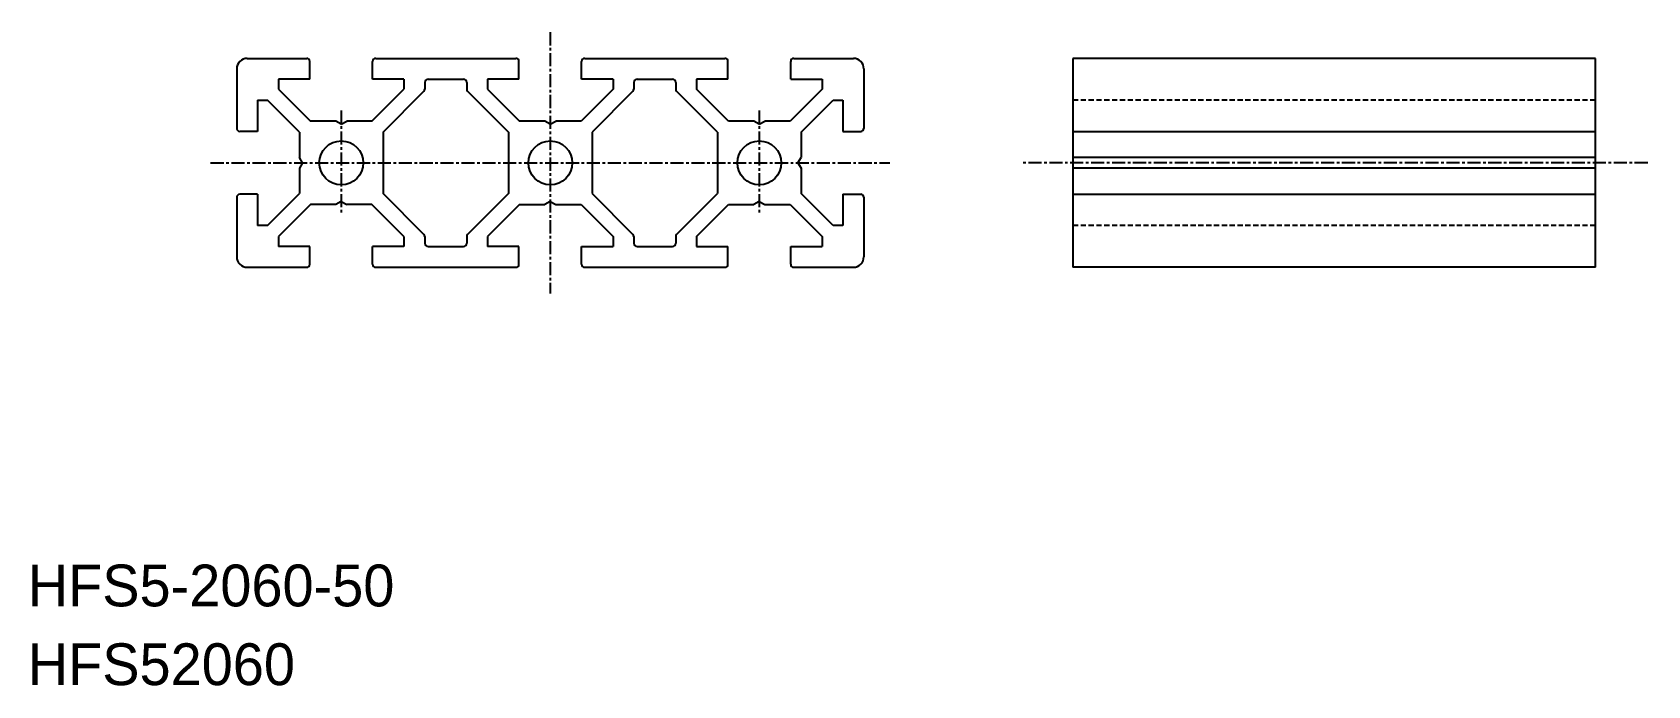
# Model space of a CAD drawing. Extents: x 0 to 155, y 0 to 63.
import ezdxf

# ---------------------------------------------------------------- set-up
doc = ezdxf.new("R2010")
doc.units = 0
doc.linetypes.add('CENTER', pattern=[2, 1.25, -0.25, 0.25, -0.25])
doc.linetypes.add('DASHED', pattern=[0.75, 0.5, -0.25])
doc.layers.get('0').update_dxf_attribs({"linetype": 'CONTINUOUS'})
doc.layers.add('CENTER', color=1, linetype='CENTER')

msp = doc.modelspace()

# ---------------------------------------------------------------- linework, layer by layer
at = {"color": 7, "linetype": 'CONTINUOUS'}
for p, q in [((20, 59), (20, 53.3)), ((21, 60), (26.7, 60)), ((27, 58), (27, 59.7)), ((33, 58), (33, 59.7)), ((33.3, 60), (46.7, 60)), ((47, 58), (47, 59.7)), ((53, 58), (53, 59.7)), ((53.3, 60), (66.7, 60)), ((67, 58), (67, 59.7)), ((73, 58), (73, 59.7)), ((73.3, 60), (79, 60)), ((80, 59), (80, 53.3)), ((100, 60), (100, 40)), ((150, 60), (100, 60)), ((150, 40), (150, 60)), ((27, 58), (24, 58)), ((24, 58), (24, 57.06)), ((36, 58), (33, 58)), ((36, 58), (36, 57.06)), ((38, 57.7), (38, 57.06)), ((38.3, 58), (41.7, 58)), ((42, 57.7), (42, 57.06)), ((47, 58), (44, 58)), ((44, 58), (44, 57.06)), ((56, 58), (53, 58)), ((56, 58), (56, 57.06)), ((58, 57.7), (58, 57.06)), ((58.3, 58), (61.7, 58)), ((62, 57.7), (62, 57.06)), ((67, 58), (64, 58)), ((64, 58), (64, 57.06)), ((73, 58), (76, 58)), ((76, 58), (76, 57.06)), ((22, 56), (22, 53)), ((22, 56), (22.94, 56)), ((26, 52.94), (22.94, 56)), ((24, 57.06), (27.06, 54)), ((32.94, 54), (36, 57.06)), ((34, 52.94), (37.91, 56.85)), ((42.09, 56.85), (46, 52.94)), ((44, 57.06), (47.06, 54)), ((56, 57.06), (52.94, 54)), ((57.91, 56.85), (54, 52.94)), ((66, 52.94), (62.09, 56.85)), ((67.06, 54), (64, 57.06)), ((76, 57.06), (72.94, 54)), ((74, 52.94), (77.06, 56)), ((77.06, 56), (78, 56)), ((78, 56), (78, 53)), ((22, 53), (20.3, 53)), ((26, 52.94), (26, 50.52)), ((29.48, 54), (27.06, 54)), ((30, 53.7), (29.48, 54)), ((30, 53.7), (30.52, 54)), ((32.94, 54), (30.52, 54)), ((34, 52.94), (34, 47.06)), ((46, 52.94), (46, 47.06)), ((49.48, 54), (47.06, 54)), ((50, 53.7), (49.48, 54)), ((50, 53.7), (50.52, 54)), ((52.94, 54), (50.52, 54)), ((54, 52.94), (54, 47.06)), ((66, 52.94), (66, 47.06)), ((69.48, 54), (67.06, 54)), ((70, 53.7), (69.48, 54)), ((70, 53.7), (70.52, 54)), ((72.94, 54), (70.52, 54)), ((74, 52.94), (74, 50.52)), ((78, 53), (79.7, 53)), ((100, 53), (150, 53)), ((26.3, 50), (26, 50.52)), ((26.3, 50), (26, 49.48)), ((26, 49.48), (26, 47.06)), ((73.7, 50), (74, 50.52)), ((73.7, 50), (74, 49.48)), ((74, 49.48), (74, 47.06)), ((150, 50.52), (100, 50.52)), ((150, 49.48), (100, 49.48)), ((20, 46.7), (20, 41)), ((22, 47), (20.3, 47)), ((22, 47), (22, 44)), ((22.94, 44), (26, 47.06)), ((37.91, 43.15), (34, 47.06)), ((46, 47.06), (42.09, 43.15)), ((54, 47.06), (57.91, 43.15)), ((62.09, 43.15), (66, 47.06)), ((77.06, 44), (74, 47.06)), ((78, 47), (78, 44)), ((78, 47), (79.7, 47)), ((80, 46.7), (80, 41)), ((100, 47), (150, 47)), ((27.06, 46), (24, 42.94)), ((29.48, 46), (27.06, 46)), ((30, 46.3), (29.48, 46)), ((30, 46.3), (30.52, 46)), ((32.94, 46), (30.52, 46)), ((36, 42.94), (32.94, 46)), ((47.06, 46), (44, 42.94)), ((47.06, 46), (49.48, 46)), ((50, 46.3), (49.48, 46)), ((50, 46.3), (50.52, 46)), ((50.52, 46), (52.94, 46)), ((52.94, 46), (56, 42.94)), ((64, 42.94), (67.06, 46)), ((67.06, 46), (69.48, 46)), ((70, 46.3), (69.48, 46)), ((70, 46.3), (70.52, 46)), ((70.52, 46), (72.94, 46)), ((72.94, 46), (76, 42.94)), ((22.94, 44), (22, 44)), ((78, 44), (77.06, 44)), ((24, 42.94), (24, 42)), ((27, 42), (24, 42)), ((27, 40.3), (27, 42)), ((33, 40.3), (33, 42)), ((36, 42), (33, 42)), ((36, 42.94), (36, 42)), ((38, 42.94), (38, 42.3)), ((38.3, 42), (41.7, 42)), ((42, 42.94), (42, 42.3)), ((44, 42.94), (44, 42)), ((47, 42), (44, 42)), ((47, 40.3), (47, 42)), ((53, 40.3), (53, 42)), ((53, 42), (56, 42)), ((56, 42.94), (56, 42)), ((58, 42.94), (58, 42.3)), ((58.3, 42), (61.7, 42)), ((62, 42.94), (62, 42.3)), ((64, 42.94), (64, 42)), ((64, 42), (67, 42)), ((67, 40.3), (67, 42)), ((73, 40.3), (73, 42)), ((73, 42), (76, 42)), ((76, 42.94), (76, 42)), ((21, 40), (26.7, 40)), ((33.3, 40), (46.7, 40)), ((53.3, 40), (66.7, 40)), ((73.3, 40), (79, 40)), ((150, 40), (100, 40))]:
    msp.add_line(p, q, dxfattribs=at)
at = {"color": 3, "linetype": 'DASHED'}
for p, q in [((150, 56), (100, 56)), ((150, 44), (100, 44))]:
    msp.add_line(p, q, dxfattribs=at)
at = {"color": 7, "linetype": 'CONTINUOUS'}
for centre in [(30, 50), (50, 50), (70, 50)]:
    msp.add_circle(centre, 2.1, dxfattribs=at)
for centre, radius, start, end in [((21, 59), 1, 90, 180), ((26.7, 59.7), 0.3, 0, 90), ((33.3, 59.7), 0.3, 90, 180), ((46.7, 59.7), 0.3, 0, 90), ((53.3, 59.7), 0.3, 90, 180), ((66.7, 59.7), 0.3, 0, 90), ((73.3, 59.7), 0.3, 90, 180), ((79, 59), 1, 0, 90), ((38.3, 57.7), 0.3, 90, 180), ((41.7, 57.7), 0.3, 0, 90), ((58.3, 57.7), 0.3, 90, 180), ((61.7, 57.7), 0.3, 0, 90), ((37.7, 57.06), 0.3, 315, 0), ((42.3, 57.06), 0.3, 180, 225), ((57.7, 57.06), 0.3, 315, 0), ((62.3, 57.06), 0.3, 180, 225), ((20.3, 53.3), 0.3, 180, 270), ((79.7, 53.3), 0.3, 270, 0), ((20.3, 46.7), 0.3, 90, 180), ((79.7, 46.7), 0.3, 0, 90), ((37.7, 42.94), 0.3, 0, 45.0001), ((38.3, 42.3), 0.3, 180, 270), ((41.7, 42.3), 0.3, 270, 0), ((42.3, 42.94), 0.3, 135, 180), ((57.7, 42.94), 0.3, 0, 45), ((58.3, 42.3), 0.3, 180, 270), ((61.7, 42.3), 0.3, 270, 0), ((62.3, 42.94), 0.3, 135, 180), ((21, 41), 1, 180, 270), ((26.7, 40.3), 0.3, 270, 0), ((33.3, 40.3), 0.3, 180, 270), ((46.7, 40.3), 0.3, 270, 0), ((53.3, 40.3), 0.3, 180, 270), ((66.7, 40.3), 0.3, 270, 0), ((73.3, 40.3), 0.3, 180, 270), ((79, 41), 1, 270, 0)]:
    msp.add_arc(centre, radius, start, end, dxfattribs=at)
at = {"layer": 'CENTER', "color": 1, "linetype": 'CENTER'}
for p, q in [((50, 62.5), (50, 37.5)), ((70, 55), (70, 45)), ((17.5, 50), (82.5, 50)), ((155, 50), (95, 50))]:
    msp.add_line(p, q, dxfattribs=at)
at = {"layer": 'CENTER', "color": 1}
msp.add_line((30, 55), (30, 45), dxfattribs=at)

# ---------------------------------------------------------------- texts
at = {"color": 7, "linetype": 'CONTINUOUS'}
for s, p in [('HFS5-2060-50', (0, 7.54)), ('HFS52060', (0, 0))]:
    msp.add_text(s, height=4, dxfattribs=at).set_placement(p)

doc.saveas('drawing.dxf')
